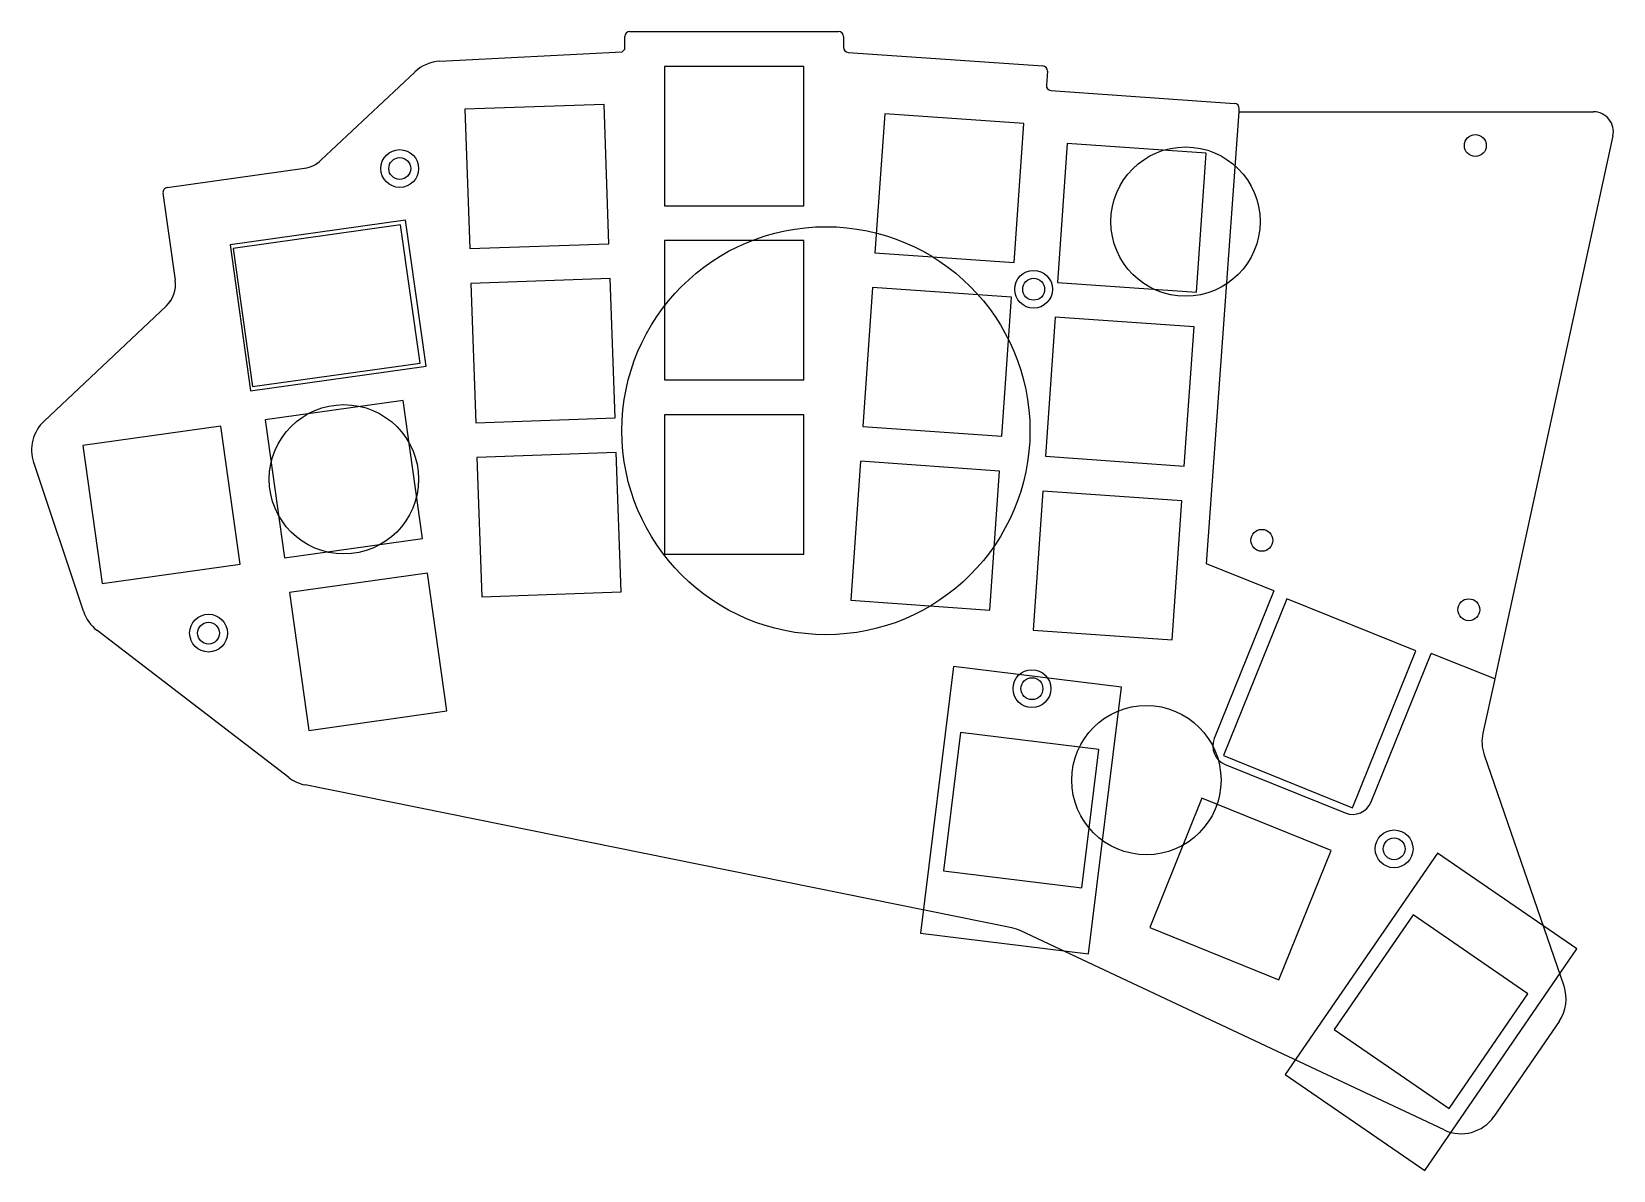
# Model space of a CAD drawing. Header units: millimetres. Extents: x -36 to 123, y -52 to 62.
import ezdxf

# ---------------------------------------------------------------- set-up
doc = ezdxf.new("R2010")
doc.units = ezdxf.units.MM

msp = doc.modelspace()

# ---------------------------------------------------------------- linework, layer by layer
for p, q in [((23.91, 62.14), (44.91, 62.14)), ((23.41, 60.37), (23.41, 61.64)), ((45.41, 61.64), (45.41, 60.55)), ((4.85, 59.17), (23.16, 60.12)), ((23.16, 60.12), (23.41, 60.37)), ((45.87, 60.05), (65.41, 58.69)), ((-7.11, 49.21), (2.31, 58.08)), ((41.41, 58.64), (27.41, 58.64)), ((27.41, 58.64), (27.41, 44.64)), ((41.41, 44.64), (41.41, 58.64)), ((65.88, 58.15), (65.78, 56.76)), ((66.24, 56.22), (84.7, 54.93)), ((21.34, 54.81), (7.35, 54.33)), ((7.35, 54.33), (7.84, 40.33)), ((21.83, 40.82), (21.34, 54.81)), ((81.86, 8.67), (85.14, 54.09)), ((85.14, 54.09), (85.16, 54.4)), ((85.14, 54.09), (120.75, 54.08)), ((49.54, 53.88), (48.56, 39.92)), ((63.5, 52.9), (49.54, 53.88)), ((62.53, 38.94), (63.5, 52.9)), ((67.87, 50.89), (66.9, 36.93)), ((81.84, 49.92), (67.87, 50.89)), ((122.71, 51.66), (110.85, -2.9)), ((80.86, 35.95), (81.84, 49.92)), ((-22.55, 46.48), (-8.75, 48.42)), ((-22.98, 45.91), (-21.75, 37.16)), ((27.41, 44.64), (41.41, 44.64)), ((1.39, 43.18), (-16.24, 40.7)), ((3.45, 28.52), (1.39, 43.18)), ((0.9, 42.71), (-15.94, 40.34)), ((2.85, 28.84), (0.9, 42.71)), ((-16.24, 40.7), (-14.18, 26.05)), ((-15.94, 40.34), (-13.99, 26.48)), ((7.84, 40.33), (21.83, 40.82)), ((41.41, 41.14), (27.41, 41.14)), ((27.41, 41.14), (27.41, 27.14)), ((41.41, 27.14), (41.41, 41.14)), ((48.56, 39.92), (62.53, 38.94)), ((21.95, 37.32), (7.96, 36.84)), ((7.96, 36.84), (8.45, 22.84)), ((22.44, 23.33), (21.95, 37.32)), ((66.9, 36.93), (80.86, 35.95)), ((48.32, 36.42), (47.34, 22.46)), ((62.28, 35.45), (48.32, 36.42)), ((61.31, 21.48), (62.28, 35.45)), ((-34.92, 23.01), (-22.66, 34.55)), ((66.65, 33.44), (65.68, 19.47)), ((80.62, 32.46), (66.65, 33.44)), ((79.64, 18.49), (80.62, 32.46)), ((-13.99, 26.48), (2.85, 28.84)), ((-14.18, 26.05), (3.45, 28.52)), ((27.41, 27.14), (41.41, 27.14)), ((1.16, 25.07), (-12.71, 23.12)), ((3.1, 11.21), (1.16, 25.07)), ((-17.16, 22.5), (-31.03, 20.55)), ((-15.22, 8.63), (-17.16, 22.5)), ((-12.71, 23.12), (-10.76, 9.26)), ((8.45, 22.84), (22.44, 23.33)), ((41.41, 23.64), (27.41, 23.64)), ((27.41, 23.64), (27.41, 9.64)), ((41.41, 9.64), (41.41, 23.64)), ((47.34, 22.46), (61.31, 21.48)), ((-31.03, 20.55), (-29.08, 6.68)), ((22.56, 19.84), (8.57, 19.35)), ((8.57, 19.35), (9.06, 5.36)), ((23.05, 5.84), (22.56, 19.84)), ((65.68, 19.47), (79.64, 18.49)), ((-30.97, 3.89), (-35.97, 18.83)), ((47.1, 18.97), (46.12, 5)), ((61.06, 17.99), (47.1, 18.97)), ((60.09, 4.02), (61.06, 17.99)), ((65.43, 15.98), (64.46, 2.01)), ((79.4, 15), (65.43, 15.98)), ((78.42, 1.04), (79.4, 15)), ((-10.76, 9.26), (3.1, 11.21)), ((27.41, 9.64), (41.41, 9.64)), ((-29.08, 6.68), (-15.22, 8.63)), ((88.65, 5.96), (81.86, 8.67)), ((3.59, 7.74), (-10.27, 5.79)), ((5.54, -6.12), (3.59, 7.74)), ((-10.27, 5.79), (-8.32, -8.07)), ((9.06, 5.36), (23.05, 5.84)), ((46.12, 5), (60.09, 4.02)), ((88.65, 5.96), (82.65, -8.89)), ((89.94, 5.15), (83.57, -10.61)), ((102.92, -0.09), (89.94, 5.15)), ((-10.33, -12.81), (-29.61, 1.99)), ((64.46, 2.01), (78.42, 1.04)), ((96.55, -15.86), (102.92, -0.09)), ((98.41, -15.26), (104.44, -0.35)), ((110.85, -2.9), (104.44, -0.35)), ((56.44, -1.65), (53.15, -28.44)), ((73.32, -3.72), (56.44, -1.65)), ((110.81, -3.07), (109.65, -8.35)), ((110.85, -2.9), (110.81, -3.07)), ((70.03, -30.52), (73.32, -3.72)), ((-8.32, -8.07), (5.54, -6.12)), ((57.14, -8.28), (55.43, -22.18)), ((71.04, -9.99), (57.14, -8.28)), ((69.33, -23.88), (71.04, -9.99)), ((83.57, -10.61), (96.55, -15.86)), ((109.77, -10.52), (117.79, -33.75)), ((83.76, -11.49), (95.81, -16.36)), ((62.3, -27.92), (-8.69, -13.55)), ((81.41, -14.89), (76.17, -27.87)), ((94.39, -20.14), (81.41, -14.89)), ((89.15, -33.12), (94.39, -20.14)), ((105.08, -20.4), (89.79, -42.65)), ((119.09, -30.03), (105.08, -20.4)), ((55.43, -22.18), (69.33, -23.88)), ((102.64, -26.61), (94.71, -38.14)), ((114.17, -34.54), (102.64, -26.61)), ((53.15, -28.44), (70.03, -30.52)), ((105.75, -48.22), (63.21, -28.22)), ((76.17, -27.87), (89.15, -33.12)), ((103.8, -52.28), (119.09, -30.03)), ((106.24, -46.07), (114.17, -34.54)), ((117.31, -37.32), (110.75, -46.87)), ((94.71, -38.14), (106.24, -46.07)), ((89.79, -42.65), (103.8, -52.28))]:
    msp.add_line(p, q)
for centre, radius in [((108.88, 50.69), 1.1), ((0.81, 48.38), 1.9), ((0.81, 48.38), 1.1), ((79.76, 43.05), 7.5), ((43.63, 22.04), 20.5), ((64.5, 36.25), 1.9), ((64.5, 36.25), 1.1), ((-4.8, 17.16), 7.5), ((87.43, 11.02), 1.1), ((108.23, 4.05), 1.1), ((-18.4, 1.7), 1.9), ((-18.4, 1.7), 1.1), ((64.33, -3.88), 1.9), ((64.33, -3.88), 1.1), ((75.83, -13.07), 7.5), ((100.72, -19.98), 1.9), ((100.72, -19.98), 1.1)]:
    msp.add_circle(centre, radius)
for centre, radius, start, end in [((23.91, 61.64), 0.5, 90, 180), ((44.91, 61.64), 0.5, 0, 90), ((45.91, 60.55), 0.5, 180, 266), ((5.06, 55.17), 4, 92.9838, 133.2914), ((65.38, 58.19), 0.5, 356, 86), ((66.28, 56.72), 0.5, 176, 266), ((84.66, 54.43), 0.5, 356, 86), ((120.75, 52.08), 2, 347.7401, 89.9921), ((-9.17, 51.4), 3.01, 278, 313.2914), ((-9.17, 51.39), 3, 278, 313.2914), ((-22.48, 45.98), 0.5, 98, 188), ((-24.73, 36.74), 3.01, 313.2914, 8), ((-24.72, 36.74), 3, 313.2914, 8), ((-32.18, 20.1), 4, 133.2914, 198.5043), ((-27.18, 5.16), 4, 198.5043, 232.4946), ((-29.08, 4.53), 2, 198.5042984, 198.5042993), ((84.5, -9.64), 2, 158, 248), ((113.55, -9.21), 4, 167.5039, 199.0498), ((-7.9, -9.63), 4, 232.4946, 258.562), ((96.56, -14.51), 2, 248, 338), ((61.51, -31.84), 4, 64.8147, 78.562), ((114.01, -35.05), 4, 325.5, 19.0498), ((114.95, -34.73), 3.01, 19.049753, 19.0497545), ((107.45, -44.6), 4, 244.8147, 325.5), ((108.27, -45.16), 3.01, 325.4999979, 325.5000021)]:
    msp.add_arc(centre, radius, start, end)

doc.saveas('drawing.dxf')
